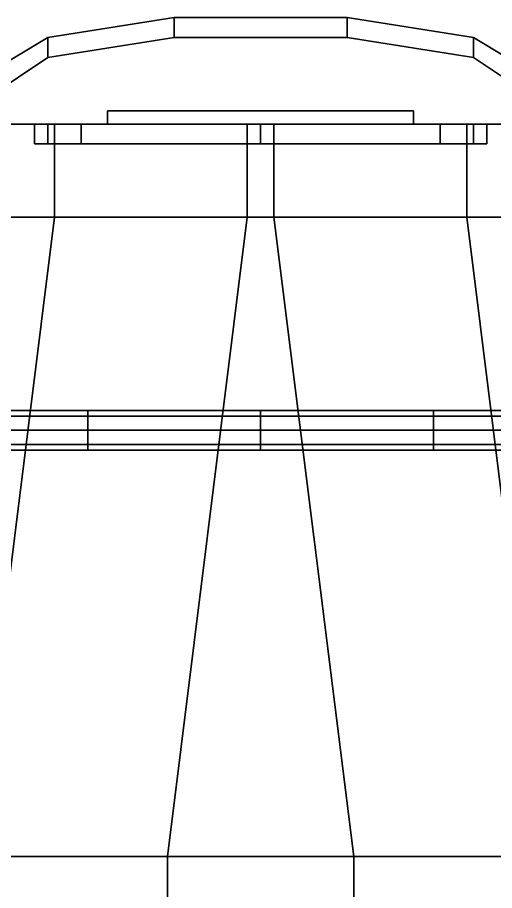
# Model space of a CAD drawing. Header units: millimetres. Extents: x -1.1 to 1.1, y -3.2 to 7.8.
# Drawn here: x -0.366 to 0.352, y 1.379 to 2.69 of the extents above; entities that cross this region are included whole.
import ezdxf

# ---------------------------------------------------------------- set-up
doc = ezdxf.new("R2010")
doc.units = ezdxf.units.MM
doc.layers.add('frame', color=5, linetype='Continuous')

msp = doc.modelspace()

# ---------------------------------------------------------------- linework, layer by layer
for points in [[(-0.23, 2.55, 1.08), (-0.23, 2.53, 1.08), (-0.23, 2.53, 1.17), (-0.23, 2.55, 1.17)], [(0.23, 2.55, 1.17), (0.23, 2.55, 1.08), (-0.23, 2.55, 1.08), (-0.23, 2.55, 1.17)], [(0.23, 2.55, 1.08), (0.23, 2.53, 1.08), (-0.23, 2.53, 1.08), (-0.23, 2.55, 1.08)], [(-0.23, 2.55, 1.17), (-0.23, 2.53, 1.17), (0.23, 2.53, 1.17), (0.23, 2.55, 1.17)], [(0.23, 2.53, 1.17), (0.23, 2.53, 1.08), (0.23, 2.55, 1.08), (0.23, 2.55, 1.17)], [(0.34, 2.53, 0.99), (0.4, 2.53, 0.94), (-0.4, 2.53, 0.94), (-0.34, 2.53, 0.99)], [(-0.4, 2.39, 0.94), (-0.4, 2.53, 0.94), (0.4, 2.53, 0.94), (0.4, 2.39, 0.94)], [(-0.34, 2.53, 1.72), (-0.34, 2.53, 0.99), (-0.4, 2.53, 0.94), (-0.4, 2.53, 1.72)], [(-0.32, 2.53, 1.75), (-0.34, 2.53, 1.72), (-0.4, 2.53, 1.72), (-0.38, 2.53, 1.77)], [(-0.31, 2.53, 1.81), (-0.38, 2.53, 1.77), (-0.38, 2.39, 1.77), (-0.31, 2.39, 1.81)], [(-0.27, 2.53, 1.78), (-0.32, 2.53, 1.75), (-0.38, 2.53, 1.77), (-0.31, 2.53, 1.81)], [(0.34, 2.5, 0.99), (0.34, 2.53, 0.99), (-0.34, 2.53, 0.99), (-0.34, 2.5, 0.99)], [(-0.34, 2.5, 1.72), (-0.34, 2.53, 1.72), (-0.32, 2.53, 1.75), (-0.32, 2.5, 1.75)], [(-0.34, 2.5, 0.99), (-0.34, 2.53, 0.99), (-0.34, 2.53, 1.72), (-0.34, 2.5, 1.72)], [(-0.32, 2.5, 1.75), (-0.32, 2.53, 1.75), (-0.27, 2.53, 1.78), (-0.27, 2.5, 1.78)], [(-0.02, 2.53, 1.84), (-0.31, 2.53, 1.81), (-0.31, 2.39, 1.81), (-0.02, 2.39, 1.84)], [(0, 2.53, 1.8), (-0.27, 2.53, 1.78), (-0.31, 2.53, 1.81), (-0.02, 2.53, 1.84)], [(-0.27, 2.5, 1.78), (-0.27, 2.53, 1.78), (0, 2.53, 1.8), (0, 2.5, 1.8)], [(-0.23, 2.53, 1.17), (-0.23, 2.53, 1.08), (0.23, 2.53, 1.08), (0.23, 2.53, 1.17)], [(0.02, 2.53, 1.84), (-0.02, 2.53, 1.84), (-0.02, 2.39, 1.84), (0.02, 2.39, 1.84)], [(0, 2.53, 1.8), (0, 2.53, 1.8), (-0.02, 2.53, 1.84), (0.02, 2.53, 1.84)], [(0, 2.5, 1.8), (0, 2.53, 1.8), (0.27, 2.53, 1.78), (0.27, 2.5, 1.78)], [(0.02, 2.53, 1.84), (0.31, 2.53, 1.81), (0.27, 2.53, 1.78), (0, 2.53, 1.8)], [(0.02, 2.39, 1.84), (0.31, 2.39, 1.81), (0.31, 2.53, 1.81), (0.02, 2.53, 1.84)], [(0.27, 2.5, 1.78), (0.27, 2.53, 1.78), (0.32, 2.53, 1.75), (0.32, 2.5, 1.75)], [(0.31, 2.53, 1.81), (0.38, 2.53, 1.77), (0.32, 2.53, 1.75), (0.27, 2.53, 1.78)], [(0.31, 2.39, 1.81), (0.38, 2.39, 1.77), (0.38, 2.53, 1.77), (0.31, 2.53, 1.81)], [(0.32, 2.5, 1.75), (0.32, 2.53, 1.75), (0.34, 2.53, 1.72), (0.34, 2.5, 1.72)], [(0.38, 2.53, 1.77), (0.4, 2.53, 1.72), (0.34, 2.53, 1.72), (0.32, 2.53, 1.75)], [(0.34, 2.5, 1.72), (0.34, 2.53, 1.72), (0.34, 2.53, 0.99), (0.34, 2.5, 0.99)], [(0.4, 2.53, 0.94), (0.34, 2.53, 0.99), (0.34, 2.53, 1.72), (0.4, 2.53, 1.72)], [(0.34, 2.5, 1.72), (0.34, 2.5, 0.99), (-0.34, 2.5, 0.99), (-0.34, 2.5, 1.72)], [(0.32, 2.5, 1.75), (0.34, 2.5, 1.72), (-0.34, 2.5, 1.72), (-0.32, 2.5, 1.75)], [(-0.32, 2.5, 1.75), (-0.27, 2.5, 1.78), (0.27, 2.5, 1.78), (0.32, 2.5, 1.75)], [(0, 2.5, 1.8), (0.27, 2.5, 1.78), (-0.27, 2.5, 1.78), (0, 2.5, 1.8)], [(0.4, 2.39, 0.94), (0.52, 1.43, 0.94), (-0.52, 1.43, 0.94), (-0.4, 2.39, 0.94)], [(-0.31, 2.39, 1.81), (-0.38, 2.39, 1.77), (-0.5, 1.43, 1.82), (-0.43, 1.43, 1.86)], [(-0.02, 2.39, 1.84), (-0.31, 2.39, 1.81), (-0.43, 1.43, 1.86), (-0.14, 1.43, 1.89)], [(0.02, 2.39, 1.84), (-0.02, 2.39, 1.84), (-0.14, 1.43, 1.89), (0.14, 1.43, 1.89)], [(0.14, 1.43, 1.89), (0.43, 1.43, 1.86), (0.31, 2.39, 1.81), (0.02, 2.39, 1.84)], [(0.43, 1.43, 1.86), (0.5, 1.43, 1.82), (0.38, 2.39, 1.77), (0.31, 2.39, 1.81)], [(-0.52, 1.32, 0.94), (-0.52, 1.43, 0.94), (0.52, 1.43, 0.94), (0.52, 1.32, 0.94)], [(-0.14, 1.43, 1.89), (-0.43, 1.43, 1.86), (-0.43, 1.32, 1.86), (-0.14, 1.32, 1.89)], [(0.14, 1.43, 1.89), (-0.14, 1.43, 1.89), (-0.14, 1.32, 1.89), (0.14, 1.32, 1.89)], [(0.14, 1.32, 1.89), (0.43, 1.32, 1.86), (0.43, 1.43, 1.86), (0.14, 1.43, 1.89)]]:
    msp.add_3dface(points)
at = {"layer": 'frame'}
for points in [[(-0.32, 2.63, 0.89), (-0.13, 2.66, 0.89), (-0.13, 2.69, 0.89), (-0.32, 2.66, 0.89)], [(-0.13, 2.69, 0.89), (-0.13, 2.69, 0.83), (-0.32, 2.66, 0.83), (-0.32, 2.66, 0.89)], [(-0.32, 2.66, 0.83), (-0.13, 2.69, 0.83), (-0.13, 2.66, 0.83), (-0.32, 2.63, 0.83)], [(-0.13, 2.66, 0.89), (0.13, 2.66, 0.89), (0.13, 2.69, 0.89), (-0.13, 2.69, 0.89)], [(-0.13, 2.69, 0.83), (0.13, 2.69, 0.83), (0.13, 2.66, 0.83), (-0.13, 2.66, 0.83)], [(0.13, 2.69, 0.89), (0.13, 2.69, 0.83), (-0.13, 2.69, 0.83), (-0.13, 2.69, 0.89)], [(0.13, 2.69, 0.83), (0.13, 2.69, 0.89), (0.32, 2.66, 0.89), (0.32, 2.66, 0.83)], [(0.32, 2.66, 0.89), (0.13, 2.69, 0.89), (0.13, 2.66, 0.89), (0.32, 2.63, 0.89)], [(0.32, 2.63, 0.83), (0.13, 2.66, 0.83), (0.13, 2.69, 0.83), (0.32, 2.66, 0.83)], [(-0.47, 2.57, 0.83), (-0.32, 2.66, 0.83), (-0.32, 2.63, 0.83), (-0.41, 2.57, 0.83)], [(-0.32, 2.66, 0.89), (-0.32, 2.66, 0.83), (-0.47, 2.57, 0.83), (-0.47, 2.57, 0.89)], [(-0.41, 2.57, 0.89), (-0.32, 2.63, 0.89), (-0.32, 2.66, 0.89), (-0.47, 2.57, 0.89)], [(-0.32, 2.63, 0.83), (-0.13, 2.66, 0.83), (-0.13, 2.66, 0.89), (-0.32, 2.63, 0.89)], [(-0.13, 2.66, 0.83), (0.13, 2.66, 0.83), (0.13, 2.66, 0.89), (-0.13, 2.66, 0.89)], [(0.32, 2.63, 0.89), (0.13, 2.66, 0.89), (0.13, 2.66, 0.83), (0.32, 2.63, 0.83)], [(0.32, 2.66, 0.83), (0.32, 2.66, 0.89), (0.47, 2.57, 0.89), (0.47, 2.57, 0.83)], [(0.47, 2.57, 0.89), (0.32, 2.66, 0.89), (0.32, 2.63, 0.89), (0.41, 2.57, 0.89)], [(0.41, 2.57, 0.83), (0.32, 2.63, 0.83), (0.32, 2.66, 0.83), (0.47, 2.57, 0.83)], [(-0.41, 2.57, 0.83), (-0.32, 2.63, 0.83), (-0.32, 2.63, 0.89), (-0.41, 2.57, 0.89)], [(0.41, 2.57, 0.89), (0.32, 2.63, 0.89), (0.32, 2.63, 0.83), (0.41, 2.57, 0.83)], [(-0.41, 2.1, 0.55), (-0.41, 2.0912, 0.5712), (-0.26, 2.0912, 0.4612), (-0.26, 2.1, 0.44)], [(-0.41, 2.0912, 0.5288), (-0.41, 2.1, 0.55), (-0.26, 2.1, 0.44), (-0.26, 2.0912, 0.4188)], [(-0.26, 2.1, 0.44), (-0.26, 2.0912, 0.4612), (0, 2.0912, 0.4412), (0, 2.1, 0.42)], [(-0.26, 2.0912, 0.4188), (-0.26, 2.1, 0.44), (0, 2.1, 0.42), (0, 2.0912, 0.3988)], [(0.26, 2.0912, 0.4612), (0.26, 2.1, 0.44), (0, 2.1, 0.42), (0, 2.0912, 0.4412)], [(0.26, 2.1, 0.44), (0.26, 2.0912, 0.4188), (0, 2.0912, 0.3988), (0, 2.1, 0.42)], [(0.41, 2.0912, 0.5712), (0.41, 2.1, 0.55), (0.26, 2.1, 0.44), (0.26, 2.0912, 0.4612)], [(0.41, 2.1, 0.55), (0.41, 2.0912, 0.5288), (0.26, 2.0912, 0.4188), (0.26, 2.1, 0.44)], [(-0.41, 2.0912, 0.5712), (-0.41, 2.07, 0.58), (-0.26, 2.07, 0.47), (-0.26, 2.0912, 0.4612)], [(-0.41, 2.07, 0.52), (-0.41, 2.0912, 0.5288), (-0.26, 2.0912, 0.4188), (-0.26, 2.07, 0.41)], [(-0.26, 2.0912, 0.4612), (-0.26, 2.07, 0.47), (0, 2.07, 0.45), (0, 2.0912, 0.4412)], [(-0.26, 2.07, 0.41), (-0.26, 2.0912, 0.4188), (0, 2.0912, 0.3988), (0, 2.07, 0.39)], [(0.26, 2.07, 0.47), (0.26, 2.0912, 0.4612), (0, 2.0912, 0.4412), (0, 2.07, 0.45)], [(0.26, 2.0912, 0.4188), (0.26, 2.07, 0.41), (0, 2.07, 0.39), (0, 2.0912, 0.3988)], [(0.41, 2.07, 0.58), (0.41, 2.0912, 0.5712), (0.26, 2.0912, 0.4612), (0.26, 2.07, 0.47)], [(0.41, 2.0912, 0.5288), (0.41, 2.07, 0.52), (0.26, 2.07, 0.41), (0.26, 2.0912, 0.4188)], [(-0.41, 2.07, 0.58), (-0.41, 2.0488, 0.5712), (-0.26, 2.0488, 0.4612), (-0.26, 2.07, 0.47)], [(-0.41, 2.0488, 0.5288), (-0.41, 2.07, 0.52), (-0.26, 2.07, 0.41), (-0.26, 2.0488, 0.4188)], [(-0.26, 2.07, 0.47), (-0.26, 2.0488, 0.4612), (0, 2.0488, 0.4412), (0, 2.07, 0.45)], [(-0.26, 2.0488, 0.4188), (-0.26, 2.07, 0.41), (0, 2.07, 0.39), (0, 2.0488, 0.3988)], [(0.26, 2.0488, 0.4612), (0.26, 2.07, 0.47), (0, 2.07, 0.45), (0, 2.0488, 0.4412)], [(0.26, 2.07, 0.41), (0.26, 2.0488, 0.4188), (0, 2.0488, 0.3988), (0, 2.07, 0.39)], [(0.41, 2.0488, 0.5712), (0.41, 2.07, 0.58), (0.26, 2.07, 0.47), (0.26, 2.0488, 0.4612)], [(0.41, 2.07, 0.52), (0.41, 2.0488, 0.5288), (0.26, 2.0488, 0.4188), (0.26, 2.07, 0.41)], [(-0.41, 2.0488, 0.5712), (-0.41, 2.04, 0.55), (-0.26, 2.04, 0.44), (-0.26, 2.0488, 0.4612)], [(-0.41, 2.04, 0.55), (-0.41, 2.0488, 0.5288), (-0.26, 2.0488, 0.4188), (-0.26, 2.04, 0.44)], [(-0.26, 2.0488, 0.4612), (-0.26, 2.04, 0.44), (0, 2.04, 0.42), (0, 2.0488, 0.4412)], [(-0.26, 2.04, 0.44), (-0.26, 2.0488, 0.4188), (0, 2.0488, 0.3988), (0, 2.04, 0.42)], [(0.26, 2.04, 0.44), (0.26, 2.0488, 0.4612), (0, 2.0488, 0.4412), (0, 2.04, 0.42)], [(0.26, 2.0488, 0.4188), (0.26, 2.04, 0.44), (0, 2.04, 0.42), (0, 2.0488, 0.3988)], [(0.41, 2.04, 0.55), (0.41, 2.0488, 0.5712), (0.26, 2.0488, 0.4612), (0.26, 2.04, 0.44)], [(0.41, 2.0488, 0.5288), (0.41, 2.04, 0.55), (0.26, 2.04, 0.44), (0.26, 2.0488, 0.4188)]]:
    msp.add_3dface(points, dxfattribs=at)

doc.saveas('drawing.dxf')
